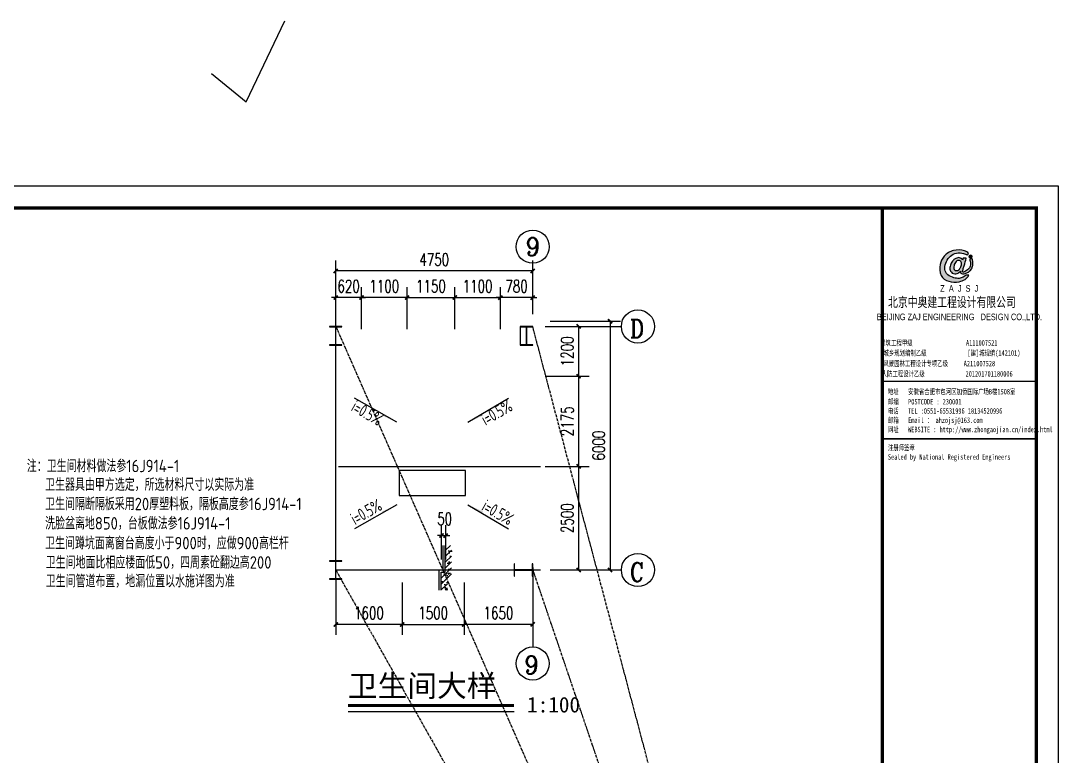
# Model space of a CAD drawing. Extents: x 177291 to 1288761, y 177638 to 322898.
# Drawn here: x 448150 to 498197, y 287413 to 322898 of the extents above; entities that cross this region are included whole.
import ezdxf
from ezdxf.enums import TextEntityAlignment as Align

# ---------------------------------------------------------------- set-up
doc = ezdxf.new("R2010")
doc.units = 0
doc.header["$LTSCALE"] = 1000
for name, pattern in [('0$0$CENTERX2', [4, 2.5, -0.5, 0.5, -0.5]), ('207', [0]), ('JX', [2, 1, 1])]:
    doc.linetypes.add(name, pattern=pattern)
for name, color, linetype in [('8', 3, 'Continuous'), ('AXIS', 3, 'Continuous'), ('AXIS_TEXT', 7, 'Continuous'), ('DIM_SYMB', 3, 'Continuous'), ('DOTE', 1, 'Continuous'), ('GZ', 50, 'Continuous'), ('LVTRY', 6, 'Continuous'), ('PUB_DWGN', 7, 'Continuous'), ('PUB_SYMB', 3, 'Continuous'), ('PUB_SYMB_TEXT', 7, 'Continuous'), ('PUB_TEXT', 7, 'Continuous'), ('PUB_TITLE', 4, 'Continuous'), ('WALL', 9, 'Continuous'), ('图签', 3, 'Continuous')]:
    doc.layers.add(name, color=color, linetype=linetype)
doc.styles.add('-GBCBIGGBENOR', font='GBENOR.shx', dxfattribs={"bigfont": 'GBCBIG.shx'})
doc.styles.add('_gyy_title_Arial', font='arial.ttf', dxfattribs={"width": 0.7})
doc.styles.add('_gyy_title_ST', font='', dxfattribs={"width": 0.8})
doc.styles.add('_TCH_AXIS', font='COMPLEX', dxfattribs={"bigfont": 'GBCBIG'})
doc.styles.add('_TCH_DIM_T3', font='SIMPLEX', dxfattribs={"width": 0.705882, "bigfont": 'GBCBIG'})
doc.styles.add('HZ', font='txt.shx', dxfattribs={"width": 0.8, "bigfont": '000hztxt.shx'})
doc.styles.add('HZH', font='simhei.ttf')
doc.styles.get('_gyy_title_ST').set_extended_font_data('SimSun')
doc.dimstyles.new('TCH-200-2', dxfattribs={"dimtxt": 595, "dimasz": 200, "dimexe": 500, "dimexo": 600, "dimgap": 252.5, "dimtad": 1, "dimdec": 0, "dimlfac": 0.5, "dimzin": 0, "dimdsep": 46, "dimtxsty": '_TCH_DIM_T3', "dimblk": 'ARCHTICK', "dimcen": 0.09, "dimclrd": 124, "dimclre": 124, "dimclrt": 7, "dimazin": 2, "dimtfac": 1, "dimtdec": 0, "dimtix": 1, "dimtmove": 2, "dimatfit": 3, "dimfxl": 1, "dimtolj": 1, "dimtzin": 0, "dimarcsym": 0})

# ---------------------------------------------------------------- blocks, each defined once
blk = doc.blocks.new('dd')
at = {"layer": '图签'}
h = blk.add_hatch(color=5, dxfattribs=at)
h.set_gradient(color1=(0, 0, 255), color2=(36, 36, 255), one_color=1, tint=0.57)
h.paths.add_polyline_path([(452, 1270, -0.093206), (531, 1562, -0.136321), (716, 1807, -0.161039), (988, 1948, -0.108591), (1307, 1935, -0.049497), (1479, 1861, 0.062627), (1539, 1932, 0.094388), (1351, 2056, 0.136326), (854, 2062, 0.161722), (430, 1810, 0.133661), (243, 1435, 0.158414), (286, 937, 0.22517), (632, 669, 0.138663), (1107, 646, 0.074676), (1375, 753, 0.125344), (1543, 944, 0.006312), (1413, 948, -0.090385), (1244, 833, -0.096745), (1053, 797, -0.073845), (803, 850, -0.140868), (530, 1020, -0.160753)])
h = blk.add_hatch(color=5, dxfattribs=at)
h.set_gradient(color1=(0, 0, 255), color2=(36, 36, 255), one_color=1, tint=0.57)
h.paths.add_polyline_path([(1306, 1289, 0.011169), (1334, 1370, 0.005807), (1431, 1724, 0.01105), (1292, 1724, 0.016796), (1267, 1634, 0.125943), (1203, 1704, 0.083806), (1120, 1739, 0.082879), (1047, 1739, -0.008503), (952, 1710, 0.060057), (844, 1628, 0.086078), (774, 1532, 0.099424), (705, 1347, 0.12153), (690, 1225, 0.102644), (719, 1122, 0.056648), (797, 1042, 0.092914), (913, 1013, 0.194578), (1098, 1064, -0.002562), (1175, 1122, 0.064354), (1167, 1068, 0.172385), (1207, 1017, 0.105458), (1300, 1002, 0.086567), (1454, 1046, 0.047674), (1592, 1136, 0.166359), (1692, 1274, 0.096748), (1728, 1431, 0.03151), (1728, 1548, 0.041815), (1700, 1691, 0.007654), (1588, 1673, -0.009919), (1610, 1585, -0.068269), (1624, 1482, -0.105336), (1605, 1352, -0.14652), (1528, 1223, -0.070486), (1434, 1151, -0.077937), (1341, 1103, -0.127098), (1272, 1084, -0.114215), (1267, 1129, -0.007609)])
h.paths.add_polyline_path([(865, 1245, -0.099994), (863, 1328, -0.050974), (888, 1427, -0.120527), (938, 1529, -0.043888), (1002, 1595, -0.08446), (1063, 1619, -0.147309), (1127, 1607, -0.037474), (1177, 1572, -0.06931), (1209, 1507, -0.067662), (1213, 1431, -0.02676), (1211, 1413, 0.017209), (1183, 1329, -0.048815), (1120, 1223, -0.139096), (1046, 1163, -0.097991), (944, 1153, -0.085394), (909, 1169, -0.149141)], flags=16)
h = blk.add_hatch(color=1, dxfattribs=at)
h.set_gradient(color1=(255, 0, 0), color2=(255, 0, 0), tint=0.57)
h.paths.add_polyline_path([(1557, 1818, 0.386553), (1564, 1757, 0.170676), (1604, 1736, 0.082224), (1657, 1743, 0.087509), (1686, 1766, 0.264235), (1694, 1804, 0.244333), (1636, 1850, 0.30271)])
blk.add_lwpolyline([(1539, 1932, 0.094388), (1351, 2056, 0.136326), (854, 2062, 0.161722), (430, 1810, 0.133661), (243, 1435, 0.158414), (286, 937, 0.22517), (632, 669, 0.138663), (1107, 646, 0.074676), (1375, 753, 0.125344), (1543, 944, 0.006312), (1413, 948, -0.090385), (1244, 833, -0.096745), (1053, 797, -0.073845), (803, 850, -0.140868), (530, 1020, -0.160753), (452, 1270, -0.093206), (531, 1562, -0.136321), (716, 1807, -0.161039), (988, 1948, -0.108591), (1307, 1935, -0.049497), (1479, 1861, 0.062627)], format="xyb", close=True, dxfattribs=at)
for points in [[(1431, 1724, 0.011041), (1292, 1724, 0.016796), (1267, 1634, 0.125943), (1203, 1704, 0.083806), (1120, 1739, 0.082879), (1047, 1739, -0.008503), (952, 1710, 0.060057), (844, 1628, 0.086078), (774, 1532, 0.099424), (705, 1347, 0.12153), (690, 1225, 0.102644), (719, 1122, 0.056648), (797, 1042, 0.092914), (913, 1013, 0.194578), (1098, 1064, -0.002562), (1175, 1122, 0.064354), (1167, 1068, 0.172385), (1207, 1017, 0.105458), (1300, 1002, 0.086567), (1454, 1046, 0.047674), (1592, 1136, 0.166359), (1692, 1274, 0.096748), (1728, 1431, 0.03151), (1728, 1548, 0.041815), (1700, 1691, 0.007654), (1588, 1673, -0.009919), (1610, 1585, -0.068269), (1624, 1482, -0.105336), (1605, 1352, -0.14652), (1528, 1223, -0.070486), (1434, 1151, -0.077937), (1341, 1103, -0.127098), (1272, 1084, -0.114215), (1267, 1129, -0.007609), (1306, 1289, 0.011169), (1334, 1370, 0.005782), (1430, 1722, 0.069025)], [(1213, 1431, 0.067662), (1209, 1507, 0.06931), (1177, 1572, 0.037474), (1127, 1607, 0.147309), (1063, 1619, 0.08446), (1002, 1595, 0.043888), (938, 1529, 0.120527), (888, 1427, 0.050974), (863, 1328, 0.099994), (865, 1245, 0.149141), (909, 1169, 0.085394), (944, 1153, 0.097991), (1046, 1163, 0.139096), (1120, 1223, 0.048815), (1183, 1329, -0.017209), (1211, 1413, 0.02676), (1213, 1431, 0.441273)], [(1694, 1804, 0.243958), (1636, 1850, 0.303117), (1557, 1818, 0.386553), (1564, 1757, 0.170676), (1604, 1736, 0.082224), (1657, 1743, 0.087509), (1686, 1766, 0.264235), (1694, 1804, -7.823139)]]:
    blk.add_lwpolyline(points, format="xyb", dxfattribs=at)
at = {"insert": (246, 492), "char_height": 300, "width": 8000, "attachment_point": 1, "style": 'HZ'}
blk.add_mtext('{\\fArial|b0|i0|c0|p32;Z  A  J  S  J}', dxfattribs=at)
blk = doc.blocks.new('_arrow2')
blk.add_solid([(0, 0), (-1, 0), (-1, -0.1)])
blk = doc.blocks.new('_ArchTick')
at = {"color": 0, "linetype": 'ByBlock', "const_width": 0.4}
blk.add_lwpolyline([(-0.5, -0.5), (0.5, 0.5)], dxfattribs=at)
blk = doc.blocks.new('*D1777')
at = {"color": 124, "lineweight": -2, "transparency": 16777216}
for p, q in [((468447, 296899), (468447, 298558)), ((468647, 296899), (468647, 298558)), ((468447, 298058), (468247, 298058)), ((468447, 298058), (468647, 298058)), ((468647, 298058), (468847, 298058))]:
    blk.add_line(p, q, dxfattribs=at)
at = {"layer": 'Defpoints', "color": 0, "transparency": 16777216}
for p in [(468647, 298058), (468447, 296299), (468647, 296299)]:
    blk.add_point(p, dxfattribs=at)
at = {"color": 124, "lineweight": -2, "transparency": 16777216, "xscale": 200, "yscale": 200, "zscale": 200}
blk.add_blockref('_ArchTick', (468447, 298058), dxfattribs=at)
at = {"color": 124, "lineweight": -2, "transparency": 16777216, "xscale": 200, "yscale": 200, "zscale": 200, "rotation": 180}
blk.add_blockref('_ArchTick', (468647, 298058), dxfattribs=at)
at = {"color": 7, "transparency": 16777216, "insert": (468598, 298867), "char_height": 595, "attachment_point": 5, "style": '_TCH_DIM_T3'}
blk.add_mtext('\\A1;50', dxfattribs=at)
blk = doc.blocks.new('*D1778')
at = {"color": 124, "lineweight": -2, "transparency": 16777216}
for p, q in [((466785, 308024), (466785, 310042)), ((469086, 308024), (469086, 310042)), ((466785, 309542), (469086, 309542))]:
    blk.add_line(p, q, dxfattribs=at)
at = {"layer": 'Defpoints', "color": 0, "transparency": 16777216}
for p in [(469086, 309542), (466785, 307424), (469086, 307424)]:
    blk.add_point(p, dxfattribs=at)
at = {"color": 124, "lineweight": -2, "transparency": 16777216, "xscale": 200, "yscale": 200, "zscale": 200, "rotation": 180}
blk.add_blockref('_ArchTick', (466785, 309542), dxfattribs=at)
at = {"color": 124, "lineweight": -2, "transparency": 16777216, "xscale": 200, "yscale": 200, "zscale": 200}
blk.add_blockref('_ArchTick', (469086, 309542), dxfattribs=at)
at = {"color": 7, "transparency": 16777216, "insert": (467936, 310092), "char_height": 595, "attachment_point": 5, "style": '_TCH_DIM_T3'}
blk.add_mtext('\\A1;1150', dxfattribs=at)
blk = doc.blocks.new('*D1779')
at = {"color": 124, "lineweight": -2, "transparency": 16777216}
for p, q in [((464585, 308024), (464585, 310042)), ((466785, 308024), (466785, 310042)), ((466785, 309542), (464585, 309542))]:
    blk.add_line(p, q, dxfattribs=at)
at = {"layer": 'Defpoints', "color": 0, "transparency": 16777216}
for p in [(464585, 309542), (464585, 307424, 0), (466785, 307424)]:
    blk.add_point(p, dxfattribs=at)
at = {"color": 124, "lineweight": -2, "transparency": 16777216, "xscale": 200, "yscale": 200, "zscale": 200, "rotation": 180}
blk.add_blockref('_ArchTick', (464585, 309542), dxfattribs=at)
at = {"color": 124, "lineweight": -2, "transparency": 16777216, "xscale": 200, "yscale": 200, "zscale": 200}
blk.add_blockref('_ArchTick', (466785, 309542), dxfattribs=at)
at = {"color": 7, "transparency": 16777216, "insert": (465685, 310092), "char_height": 595, "attachment_point": 5, "style": '_TCH_DIM_T3'}
blk.add_mtext('\\A1;1100', dxfattribs=at)
blk = doc.blocks.new('*D1780')
at = {"color": 124, "lineweight": -2, "transparency": 16777216}
for p, q in [((463345, 308024), (463345, 310042)), ((464585, 308024), (464585, 310042)), ((463345, 309542), (463145, 309542)), ((464585, 309542), (463345, 309542)), ((464585, 309542), (464785, 309542))]:
    blk.add_line(p, q, dxfattribs=at)
at = {"layer": 'Defpoints', "color": 0, "transparency": 16777216}
for p in [(463345, 309542), (463345, 307424), (464585, 307424, 0)]:
    blk.add_point(p, dxfattribs=at)
at = {"color": 124, "lineweight": -2, "transparency": 16777216, "xscale": 200, "yscale": 200, "zscale": 200}
blk.add_blockref('_ArchTick', (463345, 309542), dxfattribs=at)
at = {"color": 124, "lineweight": -2, "transparency": 16777216, "xscale": 200, "yscale": 200, "zscale": 200, "rotation": 180}
blk.add_blockref('_ArchTick', (464585, 309542), dxfattribs=at)
at = {"color": 7, "transparency": 16777216, "insert": (463965, 310092), "char_height": 595, "attachment_point": 5, "style": '_TCH_DIM_T3'}
blk.add_mtext('\\A1;620', dxfattribs=at)
blk = doc.blocks.new('*D1781')
at = {"color": 124, "lineweight": -2, "transparency": 16777216}
for p, q in [((473444, 308149), (475561, 308149)), ((475061, 308149), (475061, 305749)), ((473444, 305749), (475561, 305749))]:
    blk.add_line(p, q, dxfattribs=at)
at = {"layer": 'Defpoints', "color": 0, "transparency": 16777216}
for p in [(472844, 308149), (472844, 305749), (475061, 305749)]:
    blk.add_point(p, dxfattribs=at)
at = {"color": 124, "lineweight": -2, "transparency": 16777216, "xscale": 200, "yscale": 200, "zscale": 200}
for p, rotation in [((475061, 308149), 90), ((475061, 305749), 270)]:
    blk.add_blockref('_ArchTick', p, dxfattribs=dict(at, rotation=rotation))
at = {"color": 7, "transparency": 16777216, "insert": (474511, 306949), "char_height": 595, "attachment_point": 5, "rotation": 90, "style": '_TCH_DIM_T3'}
blk.add_mtext('\\A1;1200', dxfattribs=at)
blk = doc.blocks.new('*D1782')
at = {"color": 124, "lineweight": -2, "transparency": 16777216}
for p, q in [((473444, 305749), (475561, 305749)), ((475061, 305749), (475061, 301399)), ((473444, 301399), (475561, 301399))]:
    blk.add_line(p, q, dxfattribs=at)
at = {"layer": 'Defpoints', "color": 0, "transparency": 16777216}
for p in [(472844, 305749), (472844, 301399), (475061, 301399)]:
    blk.add_point(p, dxfattribs=at)
at = {"color": 124, "lineweight": -2, "transparency": 16777216, "xscale": 200, "yscale": 200, "zscale": 200}
for p, rotation in [((475061, 305749), 90), ((475061, 301399), 270)]:
    blk.add_blockref('_ArchTick', p, dxfattribs=dict(at, rotation=rotation))
at = {"color": 7, "transparency": 16777216, "insert": (474511, 303574), "char_height": 595, "attachment_point": 5, "rotation": 90, "style": '_TCH_DIM_T3'}
blk.add_mtext('\\A1;2175', dxfattribs=at)
blk = doc.blocks.new('*D1769')
at = {"color": 124, "lineweight": -2, "transparency": 16777216}
for p, q in [((473694, 301399), (475561, 301399)), ((475061, 301399), (475061, 296399)), ((473694, 296399), (475561, 296399))]:
    blk.add_line(p, q, dxfattribs=at)
at = {"layer": 'Defpoints', "color": 0, "transparency": 16777216}
for p in [(473094, 301399), (473094, 296399), (475061, 296399)]:
    blk.add_point(p, dxfattribs=at)
at = {"color": 124, "lineweight": -2, "transparency": 16777216, "xscale": 200, "yscale": 200, "zscale": 200}
for p, rotation in [((475061, 301399), 90), ((475061, 296399), 270)]:
    blk.add_blockref('_ArchTick', p, dxfattribs=dict(at, rotation=rotation))
at = {"color": 7, "transparency": 16777216, "insert": (474511, 298899), "char_height": 595, "attachment_point": 5, "rotation": 90, "style": '_TCH_DIM_T3'}
blk.add_mtext('\\A1;2500', dxfattribs=at)
blk = doc.blocks.new('*D1770')
at = {"color": 124, "lineweight": -2, "transparency": 16777216}
for p, q in [((473694, 308399), (477079, 308399)), ((476579, 308399), (476579, 296399)), ((473694, 296399), (477079, 296399))]:
    blk.add_line(p, q, dxfattribs=at)
at = {"layer": 'Defpoints', "color": 0, "transparency": 16777216}
for p in [(473094, 308399), (473094, 296399), (476579, 296399)]:
    blk.add_point(p, dxfattribs=at)
at = {"color": 124, "lineweight": -2, "transparency": 16777216, "xscale": 200, "yscale": 200, "zscale": 200}
for p, rotation in [((476579, 308399), 90), ((476579, 296399), 270)]:
    blk.add_blockref('_ArchTick', p, dxfattribs=dict(at, rotation=rotation))
at = {"color": 7, "transparency": 16777216, "insert": (476029, 302399), "char_height": 595, "attachment_point": 5, "rotation": 90, "style": '_TCH_DIM_T3'}
blk.add_mtext('\\A1;6000', dxfattribs=at)
blk = doc.blocks.new('*D1771')
at = {"color": 124, "lineweight": -2, "transparency": 16777216}
for p, q in [((463345, 308999), (463345, 311327)), ((472845, 308749), (472845, 311327)), ((472845, 310827), (463345, 310827))]:
    blk.add_line(p, q, dxfattribs=at)
at = {"layer": 'Defpoints', "color": 0, "transparency": 16777216}
for p in [(463345, 310827), (463345, 308399), (472845, 308149)]:
    blk.add_point(p, dxfattribs=at)
at = {"color": 124, "lineweight": -2, "transparency": 16777216, "xscale": 200, "yscale": 200, "zscale": 200, "rotation": 180}
blk.add_blockref('_ArchTick', (463345, 310827), dxfattribs=at)
at = {"color": 124, "lineweight": -2, "transparency": 16777216, "xscale": 200, "yscale": 200, "zscale": 200}
blk.add_blockref('_ArchTick', (472845, 310827), dxfattribs=at)
at = {"color": 7, "transparency": 16777216, "insert": (468095, 311377), "char_height": 595, "attachment_point": 5, "style": '_TCH_DIM_T3'}
blk.add_mtext('\\A1;4750', dxfattribs=at)
blk = doc.blocks.new('*D1772')
at = {"color": 124, "lineweight": -2, "transparency": 16777216}
for p, q in [((469544, 295799), (469544, 293271)), ((472844, 295859), (472844, 293271)), ((472844, 293771), (469544, 293771))]:
    blk.add_line(p, q, dxfattribs=at)
at = {"layer": 'Defpoints', "color": 0, "transparency": 16777216}
for p in [(469544, 296399), (472844, 296459), (469544, 293771)]:
    blk.add_point(p, dxfattribs=at)
at = {"color": 124, "lineweight": -2, "transparency": 16777216, "xscale": 200, "yscale": 200, "zscale": 200, "rotation": 180}
blk.add_blockref('_ArchTick', (469544, 293771), dxfattribs=at)
at = {"color": 124, "lineweight": -2, "transparency": 16777216, "xscale": 200, "yscale": 200, "zscale": 200}
blk.add_blockref('_ArchTick', (472844, 293771), dxfattribs=at)
at = {"color": 7, "transparency": 16777216, "insert": (471194, 294321), "char_height": 595, "attachment_point": 5, "style": '_TCH_DIM_T3'}
blk.add_mtext('\\A1;1650', dxfattribs=at)
blk = doc.blocks.new('*D1773')
at = {"color": 124, "lineweight": -2, "transparency": 16777216}
for p, q in [((466544, 295799), (466544, 293271)), ((469544, 295799), (469544, 293271)), ((466544, 293771), (469544, 293771))]:
    blk.add_line(p, q, dxfattribs=at)
at = {"layer": 'Defpoints', "color": 0, "transparency": 16777216}
for p in [(466544, 296399), (469544, 296399), (469544, 293771)]:
    blk.add_point(p, dxfattribs=at)
at = {"color": 124, "lineweight": -2, "transparency": 16777216, "xscale": 200, "yscale": 200, "zscale": 200, "rotation": 180}
blk.add_blockref('_ArchTick', (466544, 293771), dxfattribs=at)
at = {"color": 124, "lineweight": -2, "transparency": 16777216, "xscale": 200, "yscale": 200, "zscale": 200}
blk.add_blockref('_ArchTick', (469544, 293771), dxfattribs=at)
at = {"color": 7, "transparency": 16777216, "insert": (468044, 294321), "char_height": 595, "attachment_point": 5, "style": '_TCH_DIM_T3'}
blk.add_mtext('\\A1;1500', dxfattribs=at)
blk = doc.blocks.new('*D1774')
at = {"color": 124, "lineweight": -2, "transparency": 16777216}
for p, q in [((463345, 295924), (463345, 293271)), ((466544, 295799), (466544, 293271)), ((466544, 293771), (463345, 293771))]:
    blk.add_line(p, q, dxfattribs=at)
at = {"layer": 'Defpoints', "color": 0, "transparency": 16777216}
for p in [(463345, 296524), (466544, 296399), (463345, 293771)]:
    blk.add_point(p, dxfattribs=at)
at = {"color": 124, "lineweight": -2, "transparency": 16777216, "xscale": 200, "yscale": 200, "zscale": 200, "rotation": 180}
blk.add_blockref('_ArchTick', (463345, 293771), dxfattribs=at)
at = {"color": 124, "lineweight": -2, "transparency": 16777216, "xscale": 200, "yscale": 200, "zscale": 200}
blk.add_blockref('_ArchTick', (466544, 293771), dxfattribs=at)
at = {"color": 7, "transparency": 16777216, "insert": (464945, 294321), "char_height": 595, "attachment_point": 5, "style": '_TCH_DIM_T3'}
blk.add_mtext('\\A1;1600', dxfattribs=at)
blk = doc.blocks.new('*D1775')
at = {"color": 124, "lineweight": -2, "transparency": 16777216}
for p, q in [((469086, 308024), (469086, 310042)), ((471285, 308024), (471285, 310042)), ((469086, 309542), (471285, 309542))]:
    blk.add_line(p, q, dxfattribs=at)
at = {"layer": 'Defpoints', "color": 0, "transparency": 16777216}
for p in [(471285, 309542), (469086, 307424), (471285, 307424)]:
    blk.add_point(p, dxfattribs=at)
at = {"color": 124, "lineweight": -2, "transparency": 16777216, "xscale": 200, "yscale": 200, "zscale": 200, "rotation": 180}
blk.add_blockref('_ArchTick', (469086, 309542), dxfattribs=at)
at = {"color": 124, "lineweight": -2, "transparency": 16777216, "xscale": 200, "yscale": 200, "zscale": 200}
blk.add_blockref('_ArchTick', (471285, 309542), dxfattribs=at)
at = {"color": 7, "transparency": 16777216, "insert": (470186, 310092), "char_height": 595, "attachment_point": 5, "style": '_TCH_DIM_T3'}
blk.add_mtext('\\A1;1100', dxfattribs=at)
blk = doc.blocks.new('*D1776')
at = {"color": 124, "lineweight": -2, "transparency": 16777216}
for p, q in [((471286, 308024), (471286, 310042)), ((472846, 308749), (472846, 310042)), ((471286, 309542), (471086, 309542)), ((472846, 309542), (471286, 309542)), ((472846, 309542), (473046, 309542))]:
    blk.add_line(p, q, dxfattribs=at)
at = {"layer": 'Defpoints', "color": 0, "transparency": 16777216}
for p in [(471286, 309542), (472846, 308149), (471286, 307424)]:
    blk.add_point(p, dxfattribs=at)
at = {"color": 124, "lineweight": -2, "transparency": 16777216, "xscale": 200, "yscale": 200, "zscale": 200}
blk.add_blockref('_ArchTick', (471286, 309542), dxfattribs=at)
at = {"color": 124, "lineweight": -2, "transparency": 16777216, "xscale": 200, "yscale": 200, "zscale": 200, "rotation": 180}
blk.add_blockref('_ArchTick', (472846, 309542), dxfattribs=at)
at = {"color": 7, "transparency": 16777216, "insert": (472066, 310092), "char_height": 595, "attachment_point": 5, "style": '_TCH_DIM_T3'}
blk.add_mtext('\\A1;780', dxfattribs=at)

msp = doc.modelspace()

# ---------------------------------------------------------------- hatches: boundary and pattern name
at = {"layer": '8', "linetype": 'JX'}
h = msp.add_hatch(dxfattribs=at)
h.set_pattern_fill('AN31C', color=256, scale=1000, angle=-0.873079, style=0)
h.set_pattern_definition([(45, (509414.16, 74793.21), (141.42136, -141.42136), []), (40, (509414.16, 74793.2), (-62.7521, 717.2602), [75, -825]), (95, (509414.16, 74793.2), (752.1921, -138.7513), [60, -660]), (349.5486, (509408.9, 74853), (689.4395, 578.5094), [63.7402, -701.142]), (43.8158, (509614.2, 74793.2), (-165.519, 1067.241), [112.5, -1237.5]), (353.3644, (509600.4, 74882.2), (974.118, 934.6627), [95.6103, -1051.713]), (98.8158, (509614.2, 74793.2), (974.1186, 934.662), [90, -990]), (69, (509564.16, 74893.2), (-402.6189, 596.907), [75, -825]), (124, (509564.16, 74893.2), (725.15, 243.3153), [60, -660]), (18.5486, (509530.6, 74942.96), (322.5305, 840.2226), [63.7402, -701.142]), (52.5, (509414.16, 74793.21), (332.89385, 12.15986), [0, -652, 0, -670, 0, -662.5]), (82.5, (509414.16, 74793.2), (394.4117, 263.06954), [0, -382, 0, -637, 0, -252.5]), (122.5, (509414.16, 74570.21), (-22.55487, 533.82244), [0, -250, 0, -780, 0, -1035]), (132.5, (509414.16, 74470.2), (100.105, 583.1862), [0, -325, 0, -518, 0, -735])])
h.paths.add_polyline_path([(468930.47, 297583.52), (468630.47, 297583.52), (468630.47, 296399.5), (468930.47, 296399.5)])
h.paths.add_polyline_path([(468430.47, 296159.5), (468430.47, 295422.88), (468730.47, 295422.88), (468730.47, 295999.5), (468930.47, 295999.5), (468930.47, 296159.5)])
h.paths.add_polyline_path([(468930.47, 296159.5), (468930.47, 296399.5), (468630.47, 296399.5), (468630.47, 296299.5), (468430.47, 296299.5), (468430.47, 296159.5)])

# ---------------------------------------------------------------- linework, layer by layer
for p, q in [((459019.57, 318991.61), (460895.86, 322898.03)), ((457357.62, 320358.86), (459019.57, 318991.61)), ((472244.26, 308149.5), (472244.26, 307249.5)), ((472244.26, 307249.5), (472844.26, 307249.5))]:
    msp.add_line(p, q)
for p, q in [((468530.47, 296399.5), (468530.47, 297583.52)), ((468330.47, 296399.5), (468530.47, 296399.5)), ((468330.47, 295427.34), (468330.47, 296399.5))]:
    msp.add_line(p, q, dxfattribs=at)
at = {"layer": 'AXIS'}
for p, q in [((472844.26, 308865.05), (472844.26, 311196.36)), ((474825.25, 308149.5), (477120.9, 308149.5)), ((472844.26, 296524.5), (472844.26, 292686.62)), ((474825.25, 296399.5), (477120.9, 296399.5))]:
    msp.add_line(p, q, dxfattribs=at)
for centre in [(472844.26, 311996.36), (477920.9, 308149.5), (477920.9, 296399.5), (472844.26, 291886.62)]:
    msp.add_circle(centre, 800, dxfattribs=at)
at = {"layer": 'DIM_SYMB', "const_width": 140}
msp.add_lwpolyline([(463940.28, 289856.81), (471950.49, 289856.81)], dxfattribs=at)
at = {"layer": 'DIM_SYMB'}
msp.add_lwpolyline([(463940.28, 289576.81), (471950.49, 289576.81)], dxfattribs=at)
at = {"layer": 'DOTE'}
for p, q in [((463345.07, 296401.76), (463345.07, 309016.33)), ((463470.07, 301399.5), (473219.26, 301399.5)), ((463345.07, 296399.5), (473219.26, 296399.5))]:
    msp.add_line(p, q, dxfattribs=at)
at = {"layer": 'DOTE', "color": 8, "linetype": '0$0$CENTERX2', "ltscale": 0.05}
for p, q in [((463345.07, 308149.5), (475292.33, 280955.86)), ((480042.62, 280955.79), (472844.26, 308149.5)), ((463345.07, 296399.5), (475292.62, 275205.79)), ((472844.26, 296399.5), (480042.62, 275205.79))]:
    msp.add_line(p, q, dxfattribs=at)
at = {"layer": 'GZ'}
for points in [[(463045.07, 307249.5), (463645.07, 307249.5), (463645.07, 307269.5), (463358.76, 307269.5), (463351.07, 307279.5), (463351.07, 308120.2), (463358.76, 308129.5), (463645.07, 308129.5), (463645.07, 308149.5), (463045.07, 308149.5), (463045.07, 308129.5), (463331.07, 308129.5), (463339.07, 308120.52), (463339.07, 307279.5), (463331.07, 307269.5), (463045.07, 307269.5), (463045.07, 307249.5)], [(472244.26, 307249.5), (472844.26, 307249.5), (472844.26, 307269.5), (472557.96, 307269.5), (472550.26, 307279.5), (472550.26, 308120.2), (472557.96, 308129.5), (472844.26, 308129.5), (472844.26, 308149.5), (472244.26, 308149.5), (472244.26, 308129.5), (472530.26, 308129.5), (472538.26, 308120.52), (472538.26, 307279.5), (472530.26, 307269.5), (472244.26, 307269.5), (472244.26, 307249.5)], [(463045.07, 295949.15), (463645.07, 295949.15), (463645.07, 295969.15), (463358.76, 295969.15), (463351.07, 295979.15), (463351.07, 296819.85), (463358.76, 296829.15), (463645.07, 296829.15), (463645.07, 296849.15), (463045.07, 296849.15), (463045.07, 296829.15), (463331.07, 296829.15), (463339.07, 296820.17), (463339.07, 295979.15), (463331.07, 295969.15), (463045.07, 295969.15), (463045.07, 295949.15)], [(472844.26, 296099.5), (472844.26, 296699.5), (472824.26, 296699.5), (472824.26, 296413.2), (472814.26, 296405.5), (471973.56, 296405.5), (471964.26, 296413.2), (471964.26, 296699.5), (471944.26, 296699.5), (471944.26, 296099.5), (471964.26, 296099.5), (471964.26, 296385.5), (471973.24, 296393.5), (472814.26, 296393.5), (472824.26, 296385.5), (472824.26, 296099.5), (472844.26, 296099.5)]]:
    msp.add_lwpolyline(points, close=True, dxfattribs=at)
at = {"layer": 'LVTRY'}
msp.add_lwpolyline([(469610.07, 301200.26), (466410.07, 301200.26), (466410.07, 300000.26), (469610.07, 300000.26)], close=True, dxfattribs=at)
at = {"layer": 'PUB_SYMB', "linetype": '207', "ltscale": 0.5}
for p, q in [((466297.55, 303527.05), (464248.56, 304692.52)), ((469722.58, 303527.05), (471680.77, 304692.52)), ((466297.55, 299544.28), (464248.56, 298378.8)), ((469722.58, 299544.28), (471680.77, 298378.8))]:
    msp.add_line(p, q, dxfattribs=at)
at = {"layer": 'PUB_TITLE'}
msp.add_line((489711.77, 305508.25), (497136.05, 305508.25), dxfattribs=at)
msp.add_lwpolyline([(408999.28, 314928.34), (498196.66, 314928.34), (498196.66, 251928.06), (408999.28, 251928.06)], close=True, dxfattribs=at)
at = {"layer": 'PUB_TITLE', "const_width": 159.09}
for points in [[(411650.81, 252988.67), (411650.81, 313867.73), (497136.05, 313867.73), (497136.05, 252988.67)], [(489711.77, 313867.73), (497136.05, 313867.73), (497136.05, 252988.67), (489711.77, 252988.67)]]:
    msp.add_lwpolyline(points, close=True, dxfattribs=at)
at = {"layer": 'PUB_TITLE', "const_width": 74.24}
msp.add_lwpolyline([(489711.77, 302729), (497136.05, 302729)], dxfattribs=at)
at = {"layer": 'WALL', "linetype": '207'}
msp.add_lwpolyline([(468430.47, 295427.34), (468430.47, 296299.5), (468630.47, 296299.5), (468630.47, 297583.52)], dxfattribs=at)

# ---------------------------------------------------------------- block references
at = {"layer": 'PUB_SYMB', "linetype": '207', "ltscale": 0.5, "yscale": 799.999999996773, "zscale": 799.999999996773}
for p, xscale, rotation in [((466297.55, 303527.05), 799.999999996773, 330.3685513565405), ((469722.58, 303527.05), -799.999999996773, 29.63144865484587), ((466297.55, 299544.28), -799.999999996773, 209.6314486434596), ((469722.58, 299544.28), 799.999999996773, 150.3685513451541)]:
    msp.add_blockref('_arrow2', p, dxfattribs=dict(at, xscale=xscale, rotation=rotation))
at = {"layer": '图签', "xscale": 1.060610879957576, "yscale": 1.060610879957576, "zscale": 1.060610879957576}
msp.add_blockref('dd', (492241.96, 309620.66), dxfattribs=at)

# ---------------------------------------------------------------- texts
at = {"color": 1, "insert": (489987.92, 309574.94), "char_height": 538.6524, "width": 7045.2659, "attachment_point": 1, "style": 'HZ'}
msp.add_mtext('北京中奥建工程设计有限公司', dxfattribs=at)
at = {"layer": 'AXIS_TEXT', "style": '_TCH_AXIS'}
for s, width, p, p2 in [('9', 1.142857, (472504.88, 311550.91), (473183.65, 311550.91)), ('D', 0.941176, (477530.71, 307598), (478209.47, 307598)), ('C', 1.066667, (477530.71, 295848), (478209.47, 295848)), ('9', 1.142857, (472439.79, 291372.04), (473118.55, 291372.04))]:
    msp.add_text(s, height=890.88, dxfattribs=dict(at, width=width)).set_placement(p, p2, align=Align.FIT)
at = {"layer": 'PUB_DWGN', "style": '-GBCBIGGBENOR'}
for s, p in [('注：卫生间材料做法参16J914-1', (448442.5, 301117.64)), ('卫生器具由甲方选定，所选材料尺寸以实际为准', (449326.11, 300217.92)), ('卫生间隔断隔板采用20厚塑料板，隔板高度参16J914-1', (449326.11, 299284.84)), ('洗脸盆离地850，台板做法参16J914-1', (449326.11, 298351.75)), ('卫生间蹲坑面离窗台高度小于900时，应做900高栏杆', (449326.11, 297396.66)), ('卫生间地面比相应楼面低50，四周素砼翻边高200', (449353.69, 296463.58)), ('卫生间管道布置，地漏位置以水施详图为准', (449353.69, 295562.79))]:
    msp.add_text(s, height=600, dxfattribs=at).set_placement(p)
at = {"layer": 'PUB_SYMB_TEXT', "linetype": '207', "ltscale": 0.5, "style": '-GBCBIGGBENOR', "width": 0.8}
for rotation, p in [(330.368551, (464038.07, 304101.21)), (29.631449, (470570.04, 303349.7)), (29.631449, (464275.14, 298553.33)), (330.368551, (470332.97, 299304.84))]:
    msp.add_text('i=0.5%', height=600, rotation=rotation, dxfattribs=at).set_placement(p)
at = {"layer": 'PUB_TEXT', "style": 'HZH'}
for s, height, p in [('卫生间大样', 1051.477, (463928.66, 290284.49)), ('1:100', 751.055, (472574.97, 289525.99))]:
    msp.add_text(s, height=height, dxfattribs=at).set_placement(p)
at = {"layer": 'PUB_TITLE', "width": 0.7}
for s, height, style, p in [('BEIJING ZAJ ENGINEERING   DESIGN CO.,LTD.', 318.1829, '_gyy_title_Arial', (493432.61, 308452.02)), ('建筑工程甲级                 A111007521             ', 265.1525, '_gyy_title_ST', (493421.94, 307223.27)), ('城乡规划编制乙级             [建]城规编(142101)', 265.1525, '_gyy_title_ST', (493067.88, 306736.8)), ('风景园林工程设计专项乙级     A211007528           ', 265.1525, '_gyy_title_ST', (493289.96, 306228.15)), ('人防工程设计乙级             201201701180006', 265.1525, '_gyy_title_ST', (492837.79, 305731.93))]:
    msp.add_text(s, height=height, dxfattribs=dict(at, style=style)).set_placement(p, align=Align.CENTER)
at = {"layer": 'PUB_TITLE', "style": '_gyy_title_ST', "width": 0.7}
for s, height, p in [('地址   安徽省合肥市包河区加侨国际广场B楼1508室', 265.1525, (489980.15, 304870.49)), ('邮编   POSTCODE : 230001', 265.1525, (489980.15, 304386.17)), ('邮箱   Email ： ahzojsj@163.com', 265.1525, (489980.15, 303495.26)), ('电话   TEL :0551-65531996 18134520996', 265.1525, (489980.15, 303940.72)), ('网址   WEBSITE : http://www.zhongaojian.cn/index.html', 265.1525, (489980.15, 303047.18)), ('注册师签章', 265.152, (489980.15, 302166.88)), ('Sealed by National Registered Engineers', 265.1525, (489981.59, 301721.42))]:
    msp.add_text(s, height=height, dxfattribs=at).set_placement(p)

# ---------------------------------------------------------------- dimensions: what is measured, and where the dimension line sits
for base, p1, p2, picture, middle in [((463345.07, 310826.88), (472845.26, 308149.5), (463345.07, 308399.5), '*D1771', (468095.16, 311376.88)), ((471285.43, 309542.1), (469086.23, 307424.5), (471285.43, 307424.5), '*D1775', (470185.83, 310092.1)), ((463345.07, 293770.7), (466544.28, 296399.5), (463345.07, 296524.5), '*D1774', (464944.67, 294320.7)), ((469544.26, 293770.7), (472844.26, 296459.5), (469544.26, 296399.5), '*D1772', (471194.26, 294320.7))]:
    dim = msp.add_linear_dim(base=base, p1=p1, p2=p2, dimstyle='TCH-200-2')
    dim.commit()
    dim.dimension.update_dxf_attribs({"geometry": picture, "text_midpoint": middle})
for base, p1, p2, angle, picture, middle in [((463345.07, 309542.1), (464584.84, 307424.5, 0), (463345.07, 307424.5), 180, '*D1780', (463964.95, 310092.1)), ((464584.84, 309542.1), (466785.45, 307424.5), (464584.84, 307424.5, 0), 180, '*D1779', (465685.14, 310092.1)), ((469086.23, 309542.1), (466785.45, 307424.5), (469086.23, 307424.5), 180, '*D1778', (467935.84, 310092.1)), ((471286.43, 309542.1), (472845.56, 308149.5), (471286.43, 307424.5), 180, '*D1776', (472066, 310092.1)), ((476579.32, 296399.5), (473094.26, 308399.5), (473094.26, 296399.5), 270, '*D1770', (476029.32, 302399.5)), ((475060.93, 305749.5), (472844.26, 308149.5), (472844.26, 305749.5), 270, '*D1781', (474510.93, 306949.5)), ((475060.93, 301399.5), (472844.26, 305749.5), (472844.26, 301399.5), 270, '*D1782', (474510.93, 303574.5)), ((475060.93, 296399.5), (473094.26, 301399.5), (473094.26, 296399.5), 270, '*D1769', (474510.93, 298899.5)), ((469544.26, 293770.7), (466544.28, 296399.5), (469544.26, 296399.5), 180, '*D1773', (468044.27, 294320.7))]:
    dim = msp.add_linear_dim(base=base, p1=p1, p2=p2, angle=angle, dimstyle='TCH-200-2')
    dim.commit()
    dim.dimension.update_dxf_attribs({"geometry": picture, "text_midpoint": middle})
dim = msp.add_linear_dim(base=(468647.34, 298058.04), p1=(468447.34, 296299.5), p2=(468647.34, 296299.5), angle=0, text='50', dimstyle='TCH-200-2')
dim.commit()
dim.dimension.update_dxf_attribs({"geometry": '*D1777', "text_midpoint": (468598.06, 298867.38), "dimtype": 161})

doc.saveas('drawing.dxf')
